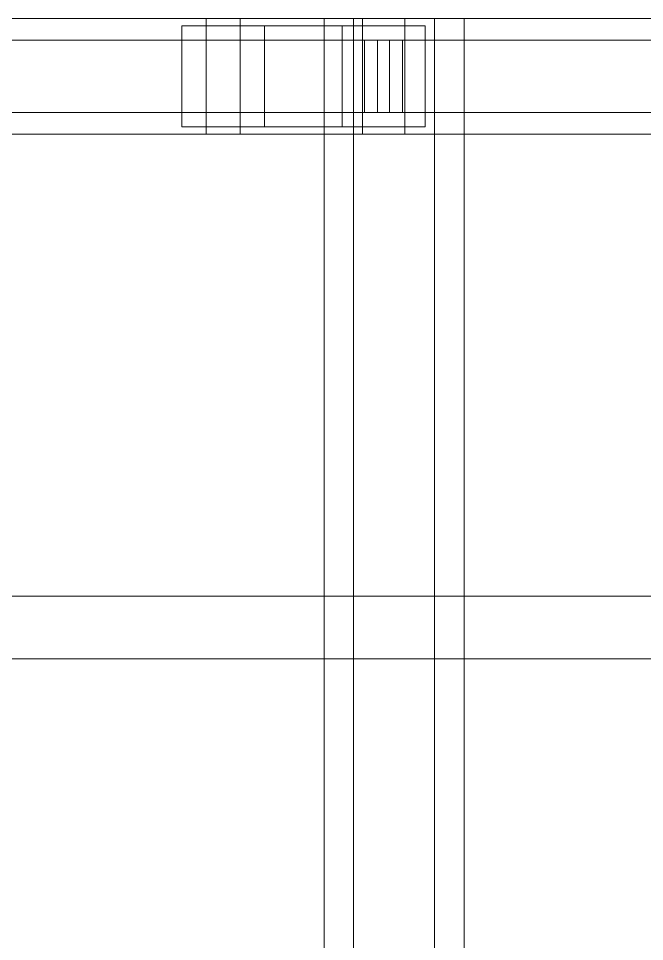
# Model space of a CAD drawing. Header units: millimetres. Extents: x -1970 to 59977, y -65068 to 6837.
# Drawn here: x 23485.3 to 23702, y -17869.5 to -17550 of the extents above; entities that cross this region are included whole.
import ezdxf

# ---------------------------------------------------------------- set-up
doc = ezdxf.new("R2010")
doc.units = ezdxf.units.MM
doc.layers.add('superior_C02', color=7, linetype='Continuous', lineweight=0)

msp = doc.modelspace()

# ---------------------------------------------------------------- linework, layer by layer
at = {"layer": 'superior_C02'}
for p, q in [((23550.312, -17550), (22402.707, -17550)), ((22414.397, -17550), (23562.002, -17550)), ((23604.381, -17550), (22456.776, -17550)), ((22471.389, -17550), (23618.994, -17550)), ((23550.312, -17550), (23550.312, -17590)), ((23562.002, -17550), (23550.312, -17550)), ((24697.916, -17550), (23550.312, -17550)), ((23562.002, -17590), (23562.002, -17550)), ((23562.002, -17550), (24709.607, -17550)), ((23629.353, -17550), (23591.099, -17550)), ((23591.099, -17550), (23591.099, -18450)), ((23601.328, -17550), (23591.099, -17550)), ((23601.328, -18450), (23601.328, -17550)), ((23601.328, -17550), (23639.582, -17550)), ((23604.381, -17550), (23604.381, -17590)), ((23618.994, -17550), (23604.381, -17550)), ((24751.985, -17550), (23604.381, -17550)), ((23618.994, -17590), (23618.994, -17550)), ((23618.994, -17550), (24766.599, -17550)), ((23629.353, -18450), (23629.353, -17550)), ((23629.353, -17550), (23639.582, -17550)), ((23639.582, -17550), (23639.582, -18450)), ((23570.502, -17552.5), (23541.812, -17552.5)), ((23541.812, -17552.5), (23541.812, -17587.5)), ((23597.342, -17552.5), (23541.812, -17552.5)), ((23570.502, -17587.5), (23570.502, -17552.5)), ((23570.502, -17552.5), (23626.032, -17552.5)), ((23597.342, -17587.5), (23597.342, -17552.5)), ((23597.342, -17552.5), (23626.032, -17552.5)), ((23626.032, -17552.5), (23626.032, -17587.5)), ((23609.601, -17557.5), (22406.465, -17557.5)), ((22410.639, -17557.5), (23613.774, -17557.5)), ((23605.114, -17557.5), (23618.261, -17557.5)), ((23605.114, -17582.5), (23605.114, -17557.5)), ((24697.188, -17557.5), (23605.114, -17557.5)), ((23609.601, -17557.5), (23609.601, -17582.5)), ((23613.774, -17557.5), (23609.601, -17557.5)), ((23613.774, -17582.5), (23613.774, -17557.5)), ((23618.261, -17557.5), (23618.261, -17582.5)), ((23618.261, -17557.5), (24710.335, -17557.5)), ((22406.465, -17582.5), (23609.601, -17582.5)), ((22410.639, -17582.5), (23613.774, -17582.5)), ((23618.261, -17582.5), (23605.114, -17582.5)), ((23605.114, -17582.5), (24697.188, -17582.5)), ((23609.601, -17582.5), (23613.774, -17582.5)), ((23618.261, -17582.5), (24710.335, -17582.5)), ((23541.812, -17587.5), (23570.502, -17587.5)), ((23597.342, -17587.5), (23541.812, -17587.5)), ((23626.032, -17587.5), (23570.502, -17587.5)), ((23626.032, -17587.5), (23597.342, -17587.5)), ((22402.707, -17590), (23550.312, -17590)), ((22414.397, -17590), (23562.002, -17590)), ((22456.776, -17590), (23604.381, -17590)), ((22471.389, -17590), (23618.994, -17590)), ((23550.312, -17590), (23562.002, -17590)), ((23550.312, -17590), (24697.916, -17590)), ((23562.002, -17590), (24709.607, -17590)), ((23604.381, -17590), (23618.994, -17590)), ((23604.381, -17590), (24751.985, -17590)), ((23618.994, -17590), (24766.599, -17590)), ((16335.427, -17750), (25411.088, -17750)), ((25412.557, -17750), (16336.897, -17750)), ((23317.533, -17771.702), (23748.109, -17771.702)), ((23749.853, -17771.702), (23319.277, -17771.702))]:
    msp.add_line(p, q, dxfattribs=at)

doc.saveas('drawing.dxf')
